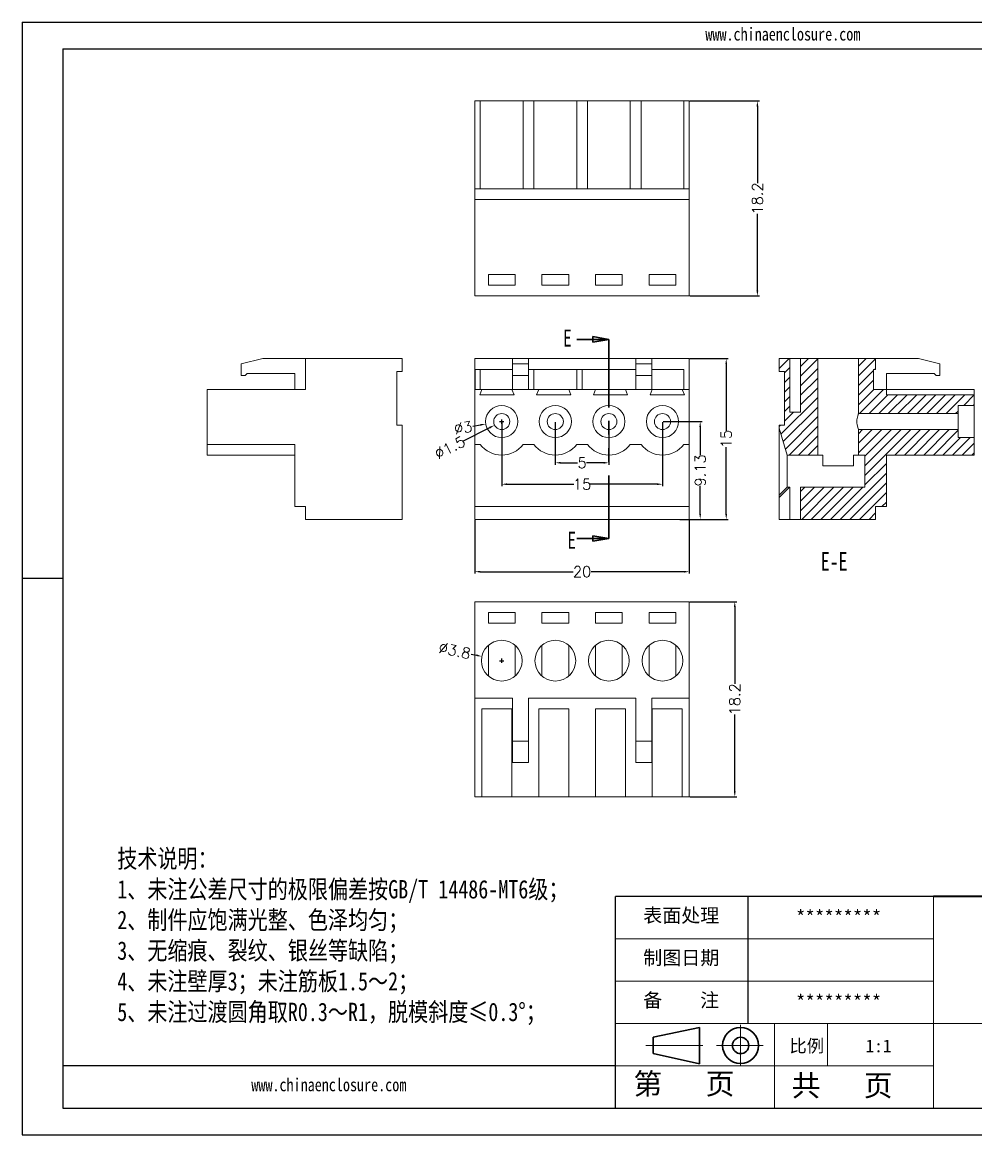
# Model space of a CAD drawing. Header units: inches. Extents: x 162 to 2102, y 1089 to 1379.
# Drawn here: x 1955.4 to 2044.4, y 1088.5 to 1192.3 of the extents above; entities that cross this region are included whole.
import ezdxf

# ---------------------------------------------------------------- set-up
doc = ezdxf.new("R2010")
doc.units = ezdxf.units.IN
doc.linetypes.add('CENTER2', pattern=[28.575, 19.05, -3.175, 3.175, -3.175])
doc.linetypes.add('PHANTOM', pattern=[12.7, 6.35, -1.27, 1.27, -1.27, 1.27, -1.27])
doc.layers.add('文字', color=81, linetype='Continuous')
for name, color, linetype, lineweight in [('粗实线', 7, 'Continuous', 30), ('细实线', 3, 'Continuous', 9), ('细点划线', 2, 'CENTER2', 9)]:
    doc.layers.add(name, color=color, linetype=linetype, lineweight=lineweight)
doc.styles.add('SLDTEXTSTYLE0', font='TXT', dxfattribs={"width": 0.75})
doc.styles.add('SLDTEXTSTYLE3', font='TXT', dxfattribs={"width": 0.7})
doc.styles.get("Standard").update_dxf_attribs({"font": 'txt', "bigfont": 'gbcbig.shx'})
doc.styles.add('宋体', font='', dxfattribs={"width": 0.8, "height": 3.5})
doc.styles.get('宋体').set_extended_font_data('SimSun')
doc.dimstyles.new('1', dxfattribs={"dimtxt": 1, "dimasz": 0.5, "dimexe": 0.18, "dimexo": 0.0625, "dimgap": 0.09, "dimtad": 0, "dimzin": 9, "dimdsep": 46, "dimtxsty": 'Standard', "dimcen": 0.2, "dimclrd": 3, "dimclre": 3, "dimadec": 0, "dimazin": 2, "dimtfac": 1, "dimtofl": 0, "dimtmove": 0, "dimatfit": 3, "dimfxl": 1, "dimtolj": 1, "dimtzin": 0, "dimarcsym": 0})
pattern_1 = [(45, (-1158.56874, -652.4614), (-0.44901281, 0.44901281), [])]

# ---------------------------------------------------------------- blocks, each defined once
blk = doc.blocks.new('_CLOSED')
at = {"color": 0, "linetype": 'ByBlock', "lineweight": -2}
for p, q in [((-1, 0.166667), (0, 0)), ((-1, 0.166667), (-1, -0.166667)), ((0, 0), (-1, -0.166667)), ((0, 0), (-1, 0))]:
    blk.add_line(p, q, dxfattribs=at)
blk = doc.blocks.new('*D191')
at = {"color": 3, "lineweight": -2}
for p, q in [((1997.69, 1145.88), (1997.69, 1140.88)), ((2017.69, 1145.88), (2017.69, 1140.88)), ((1998.19, 1141.06), (2006.85, 1141.06)), ((2017.19, 1141.06), (2008.53, 1141.06))]:
    blk.add_line(p, q, dxfattribs=at)
at = {"color": 3}
for points in [[(1998.19, 1141.14), (1998.19, 1140.97), (1997.69, 1141.06)], [(2017.19, 1141.14), (2017.19, 1140.97), (2017.69, 1141.06)]]:
    blk.add_solid(points, dxfattribs=at)
at = {"layer": 'Defpoints', "color": 0}
for p in [(1997.69, 1145.94), (2017.69, 1145.94), (2017.69, 1141.06)]:
    blk.add_point(p, dxfattribs=at)
at = {"color": 0, "insert": (2007.69, 1141.06), "char_height": 1, "attachment_point": 5}
blk.add_mtext('\\A1;20', dxfattribs=at)
blk = doc.blocks.new('*D192')
at = {"color": 3, "lineweight": -2}
for p, q in [((2017.75, 1160.94), (2021.32, 1160.94)), ((2021.14, 1160.44), (2021.14, 1154.2)), ((2021.14, 1146.44), (2021.14, 1152.69)), ((2017.75, 1145.94), (2021.32, 1145.94))]:
    blk.add_line(p, q, dxfattribs=at)
at = {"color": 3}
for points in [[(2021.06, 1160.44), (2021.22, 1160.44), (2021.14, 1160.94)], [(2021.06, 1146.44), (2021.22, 1146.44), (2021.14, 1145.94)]]:
    blk.add_solid(points, dxfattribs=at)
at = {"layer": 'Defpoints', "color": 0}
for p in [(2017.69, 1160.94), (2021.14, 1160.94), (2017.69, 1145.94)]:
    blk.add_point(p, dxfattribs=at)
at = {"color": 0, "insert": (2021.14, 1153.44), "char_height": 1, "attachment_point": 5, "rotation": 90}
blk.add_mtext('\\A1;15', dxfattribs=at)
blk = doc.blocks.new('*D193')
at = {"color": 3, "lineweight": -2}
for p, q in [((2015.25, 1155.07), (2018.89, 1155.07)), ((2018.71, 1154.57), (2018.71, 1151.93)), ((2018.71, 1146.44), (2018.71, 1149.08)), ((2016.8, 1145.94), (2018.89, 1145.94))]:
    blk.add_line(p, q, dxfattribs=at)
at = {"color": 3}
for points in [[(2018.63, 1154.57), (2018.79, 1154.57), (2018.71, 1155.07)], [(2018.63, 1146.44), (2018.79, 1146.44), (2018.71, 1145.94)]]:
    blk.add_solid(points, dxfattribs=at)
at = {"layer": 'Defpoints', "color": 0}
for p in [(2015.19, 1155.07), (2018.71, 1155.07), (2016.74, 1145.94)]:
    blk.add_point(p, dxfattribs=at)
at = {"color": 0, "insert": (2018.71, 1150.51), "char_height": 1, "attachment_point": 5, "rotation": 90}
blk.add_mtext('\\A1;9.13', dxfattribs=at)
blk = doc.blocks.new('*D194')
at = {"color": 3, "lineweight": -2}
for p, q in [((2000.19, 1155.01), (2000.19, 1149.04)), ((2015.19, 1155.01), (2015.19, 1149.04)), ((2000.69, 1149.22), (2006.93, 1149.22)), ((2014.69, 1149.22), (2008.45, 1149.22))]:
    blk.add_line(p, q, dxfattribs=at)
at = {"color": 3}
for points in [[(2000.69, 1149.31), (2000.69, 1149.14), (2000.19, 1149.22)], [(2014.69, 1149.31), (2014.69, 1149.14), (2015.19, 1149.22)]]:
    blk.add_solid(points, dxfattribs=at)
at = {"layer": 'Defpoints', "color": 0}
for p in [(2000.19, 1155.07), (2015.19, 1155.07), (2000.19, 1149.22)]:
    blk.add_point(p, dxfattribs=at)
at = {"color": 0, "insert": (2007.69, 1149.22), "char_height": 1, "attachment_point": 5}
blk.add_mtext('\\A1;15', dxfattribs=at)
blk = doc.blocks.new('*D195')
at = {"color": 3, "lineweight": -2}
for p, q in [((2005.19, 1155.01), (2005.19, 1151.04)), ((2010.19, 1155.01), (2010.19, 1151.04)), ((2005.69, 1151.22), (2007.27, 1151.22)), ((2009.69, 1151.22), (2008.11, 1151.22))]:
    blk.add_line(p, q, dxfattribs=at)
at = {"color": 3}
for points in [[(2005.69, 1151.31), (2005.69, 1151.14), (2005.19, 1151.22)], [(2009.69, 1151.31), (2009.69, 1151.14), (2010.19, 1151.22)]]:
    blk.add_solid(points, dxfattribs=at)
at = {"layer": 'Defpoints', "color": 0}
for p in [(2005.19, 1155.07), (2010.19, 1155.07), (2010.19, 1151.22)]:
    blk.add_point(p, dxfattribs=at)
at = {"color": 0, "insert": (2007.69, 1151.22), "char_height": 1, "attachment_point": 5}
blk.add_mtext('\\A1;5', dxfattribs=at)
blk = doc.blocks.new('*D196')
at = {"color": 3, "lineweight": -2}
for p, q in [((2017.75, 1138.25), (2022.12, 1138.25)), ((2021.94, 1137.75), (2021.94, 1130.58)), ((2021.94, 1120.55), (2021.94, 1127.73)), ((2017.75, 1120.05), (2022.12, 1120.05))]:
    blk.add_line(p, q, dxfattribs=at)
at = {"color": 3}
for points in [[(2021.85, 1137.75), (2022.02, 1137.75), (2021.94, 1138.25)], [(2021.85, 1120.55), (2022.02, 1120.55), (2021.94, 1120.05)]]:
    blk.add_solid(points, dxfattribs=at)
at = {"layer": 'Defpoints', "color": 0}
for p in [(2017.69, 1138.25), (2021.94, 1138.25), (2017.69, 1120.05)]:
    blk.add_point(p, dxfattribs=at)
at = {"color": 0, "insert": (2021.94, 1129.15), "char_height": 1, "attachment_point": 5, "rotation": 90}
blk.add_mtext('\\A1;18.2', dxfattribs=at)
blk = doc.blocks.new('*D197')
at = {"color": 3, "lineweight": -2}
for p, q in [((2017.75, 1184.99), (2024.23, 1184.99)), ((2024.05, 1184.49), (2024.05, 1177.32)), ((2024.05, 1167.29), (2024.05, 1174.47)), ((2017.75, 1166.79), (2024.23, 1166.79))]:
    blk.add_line(p, q, dxfattribs=at)
at = {"color": 3}
for points in [[(2023.96, 1184.49), (2024.13, 1184.49), (2024.05, 1184.99)], [(2023.96, 1167.29), (2024.13, 1167.29), (2024.05, 1166.79)]]:
    blk.add_solid(points, dxfattribs=at)
at = {"layer": 'Defpoints', "color": 0}
for p in [(2017.69, 1184.99), (2024.05, 1184.99), (2017.69, 1166.79)]:
    blk.add_point(p, dxfattribs=at)
at = {"color": 0, "insert": (2024.05, 1175.89), "char_height": 1, "attachment_point": 5, "rotation": 90}
blk.add_mtext('\\A1;18.2', dxfattribs=at)
blk = doc.blocks.new('*D198')
at = {"color": 3, "lineweight": -2}
for p, q in [((1997.35, 1133.36), (1997.84, 1133.26)), ((1999.99, 1132.75), (2000.39, 1132.75)), ((2000.19, 1132.55), (2000.19, 1132.95))]:
    blk.add_line(p, q, dxfattribs=at)
at = {"color": 3}
blk.add_solid([(1997.86, 1133.34), (1997.83, 1133.18), (1998.33, 1133.15)], dxfattribs=at)
at = {"layer": 'Defpoints', "color": 0}
for p in [(1998.33, 1133.15), (2002.05, 1132.35)]:
    blk.add_point(p, dxfattribs=at)
at = {"color": 0, "insert": (1995.8, 1133.7), "char_height": 1, "attachment_point": 5, "rotation": 347.8776}
blk.add_mtext('\\A1;∅3.8', dxfattribs=at)
blk = doc.blocks.new('*D199')
at = {"color": 3, "lineweight": -2}
for p, q in [((1997.5, 1154.65), (1998.21, 1154.76)), ((1999.99, 1155.07), (2000.39, 1155.07)), ((2000.19, 1154.87), (2000.19, 1155.27))]:
    blk.add_line(p, q, dxfattribs=at)
at = {"color": 3}
blk.add_solid([(1998.2, 1154.84), (1998.23, 1154.68), (1998.71, 1154.84)], dxfattribs=at)
at = {"layer": 'Defpoints', "color": 0}
for p in [(1998.71, 1154.84), (2001.67, 1155.3)]:
    blk.add_point(p, dxfattribs=at)
at = {"color": 0, "insert": (1996.59, 1154.5), "char_height": 1, "attachment_point": 5, "rotation": 8.9476}
blk.add_mtext('\\A1;∅3', dxfattribs=at)
blk = doc.blocks.new('*D200')
at = {"color": 3, "lineweight": -2}
for p, q in [((1999.99, 1155.07), (2000.39, 1155.07)), ((2000.19, 1154.87), (2000.19, 1155.27)), ((1996.62, 1153.28), (1999.07, 1154.51))]:
    blk.add_line(p, q, dxfattribs=at)
at = {"color": 3}
blk.add_solid([(1999.04, 1154.58), (1999.11, 1154.43), (1999.52, 1154.73)], dxfattribs=at)
at = {"layer": 'Defpoints', "color": 0}
for p in [(1999.52, 1154.73), (2000.86, 1155.41)]:
    blk.add_point(p, dxfattribs=at)
at = {"color": 0, "insert": (1995.35, 1152.64), "char_height": 1, "attachment_point": 5, "rotation": 26.7036}
blk.add_mtext('\\A1;∅1.5', dxfattribs=at)

msp = doc.modelspace()

# ---------------------------------------------------------------- hatches: boundary and pattern name
at = {"linetype": 'Continuous', "lineweight": 0}
h = msp.add_hatch(dxfattribs=at)
h.set_pattern_fill('ANSI31', color=4, scale=0.2, style=0)
h.set_pattern_definition(pattern_1)
h.paths.add_polyline_path([(2026.085, 1159.743), (2026.585, 1159.743), (2026.585, 1154.743), (2026.085, 1154.743), (2026.085, 1154.443), (2026.835, 1151.943), (2029.685, 1151.943), (2029.685, 1160.943), (2028.085, 1160.943), (2028.085, 1155.943), (2027.085, 1155.943), (2027.085, 1160.943), (2026.085, 1160.943)], flags=0)
h = msp.add_hatch(dxfattribs=at)
h.set_pattern_fill('ANSI31', color=4, scale=0.2, style=0)
h.set_pattern_definition(pattern_1)
h.paths.add_polyline_path([(2042.785, 1155.82), (2042.785, 1156.57), (2044.285, 1156.57), (2044.285, 1157.57), (2036.085, 1157.57), (2036.085, 1158.07), (2034.885, 1158.07), (2034.885, 1159.943), (2035.085, 1159.943), (2035.085, 1160.943), (2033.485, 1160.943), (2033.485, 1155.82)], flags=0)
h = msp.add_hatch(dxfattribs=at)
h.set_pattern_fill('ANSI31', color=4, scale=0.2, style=0)
h.set_pattern_definition(pattern_1)
h.paths.add_polyline_path([(2035.085, 1145.943), (2035.085, 1147.143), (2036.085, 1147.143), (2036.085, 1151.943), (2044.285, 1151.943), (2044.285, 1153.57), (2042.785, 1153.57), (2042.785, 1154.32), (2033.485, 1154.32), (2033.485, 1151.943), (2034.085, 1151.943), (2034.085, 1148.943), (2028.085, 1148.943), (2028.085, 1145.943)], flags=0)
h = msp.add_hatch(dxfattribs=at)
h.set_pattern_fill('ANSI31', style=0)
h.set_pattern_definition([(45, (1110.0863, 784.2593), (-2.245064, 2.245064), [])])
h.paths.add_polyline_path([(2026.085, 1148.193), (2026.085, 1145.943), (2027.085, 1145.943), (2027.085, 1148.943), (2026.835, 1148.943)], flags=0)

# ---------------------------------------------------------------- linework, layer by layer
for p, q in [((1955.444, 1192.336), (2102.281, 1192.336)), ((1955.444, 1192.336), (1955.444, 1088.511)), ((1959.243, 1189.864), (2099.809, 1189.864)), ((1959.243, 1189.864), (1959.243, 1090.983)), ((1959.243, 1140.423), (1955.444, 1140.423)), ((1955.444, 1136.578), (1955.444, 1088.511)), ((2040.481, 1110.759), (2010.817, 1110.759)), ((2010.817, 1090.983), (2010.817, 1110.759)), ((2023.177, 1098.894), (2023.177, 1110.759)), ((2010.817, 1094.939), (1959.243, 1094.939)), ((1959.243, 1090.983), (2099.809, 1090.983)), ((1955.444, 1088.511), (2102.281, 1088.511)), ((1955.444, 1088.511), (2023.424, 1088.511))]:
    msp.add_line(p, q)
at = {"color": 7, "linetype": 'Continuous', "lineweight": 15}
for p, q in [((1998.19, 1184.994), (1997.69, 1184.994)), ((1997.69, 1176.794), (1997.69, 1184.994)), ((1998.19, 1176.794), (1998.19, 1184.994)), ((2002.19, 1184.994), (1998.19, 1184.994)), ((2002.19, 1176.794), (2002.19, 1184.994)), ((2003.19, 1184.994), (2002.19, 1184.994)), ((2003.19, 1176.794), (2003.19, 1184.994)), ((2007.19, 1184.994), (2003.19, 1184.994)), ((2007.19, 1176.794), (2007.19, 1184.994)), ((2008.19, 1184.994), (2007.19, 1184.994)), ((2008.19, 1184.994), (2012.19, 1184.994)), ((2008.19, 1176.794), (2008.19, 1184.994)), ((2012.19, 1176.794), (2012.19, 1184.994)), ((2012.19, 1184.994), (2013.19, 1184.994)), ((2013.19, 1184.994), (2017.19, 1184.994)), ((2013.19, 1176.794), (2013.19, 1184.994)), ((2017.19, 1176.794), (2017.19, 1184.994)), ((2017.19, 1184.994), (2017.69, 1184.994)), ((2017.69, 1176.794), (2017.69, 1184.994)), ((1997.69, 1176.794), (2017.69, 1176.794)), ((1997.69, 1175.794), (1997.69, 1176.794)), ((2017.69, 1175.794), (2017.69, 1176.794)), ((1997.69, 1175.794), (2017.69, 1175.794)), ((1997.69, 1175.794), (1997.69, 1166.794)), ((2017.69, 1175.794), (2017.69, 1166.794)), ((1998.94, 1168.794), (2001.44, 1168.794)), ((1998.94, 1167.794), (1998.94, 1168.794)), ((2001.44, 1168.794), (2001.44, 1167.794)), ((2003.94, 1168.794), (2006.44, 1168.794)), ((2003.94, 1167.794), (2003.94, 1168.794)), ((2006.44, 1168.794), (2006.44, 1167.794)), ((2008.94, 1168.794), (2008.94, 1167.794)), ((2011.44, 1168.794), (2008.94, 1168.794)), ((2011.44, 1167.794), (2011.44, 1168.794)), ((2013.94, 1168.794), (2013.94, 1167.794)), ((2016.44, 1168.794), (2013.94, 1168.794)), ((2016.44, 1167.794), (2016.44, 1168.794)), ((2001.44, 1167.794), (1998.94, 1167.794)), ((2006.44, 1167.794), (2003.94, 1167.794)), ((2008.94, 1167.794), (2011.44, 1167.794)), ((2013.94, 1167.794), (2016.44, 1167.794)), ((1997.69, 1166.794), (2017.69, 1166.794)), ((1977.887, 1160.943), (1975.887, 1160.443)), ((1977.887, 1160.943), (1981.887, 1160.943)), ((1981.887, 1158.07), (1981.887, 1160.943)), ((1981.887, 1160.943), (1990.887, 1160.943)), ((1990.887, 1159.743), (1990.887, 1160.943)), ((1997.69, 1160.943), (2001.19, 1160.943)), ((1997.69, 1159.943), (1997.69, 1160.943)), ((2001.19, 1160.943), (2002.69, 1160.943)), ((2001.19, 1160.443), (2001.19, 1160.943)), ((2002.69, 1160.943), (2002.69, 1160.443)), ((2002.69, 1160.943), (2012.69, 1160.943)), ((2012.69, 1160.943), (2014.19, 1160.943)), ((2012.69, 1160.443), (2012.69, 1160.943)), ((2014.19, 1160.943), (2014.19, 1160.443)), ((2014.19, 1160.943), (2017.69, 1160.943)), ((2017.69, 1158.07), (2017.69, 1160.943)), ((2026.085, 1160.943), (2027.085, 1160.943)), ((2026.085, 1159.743), (2026.085, 1160.943)), ((2027.085, 1155.943), (2027.085, 1160.943)), ((2027.085, 1160.943), (2028.085, 1160.943)), ((2028.085, 1160.943), (2028.085, 1155.943)), ((2028.085, 1160.943), (2029.685, 1160.943)), ((2029.685, 1160.943), (2033.485, 1160.943)), ((2029.685, 1151.943), (2029.685, 1160.943)), ((2033.485, 1160.943), (2033.485, 1155.82)), ((2033.485, 1160.943), (2035.085, 1160.943)), ((2035.085, 1160.943), (2035.085, 1159.943)), ((2039.085, 1160.943), (2035.085, 1160.943)), ((2041.085, 1160.443), (2039.085, 1160.943)), ((1975.887, 1159.37), (1975.887, 1160.443)), ((1990.387, 1159.743), (1990.387, 1154.743)), ((1990.887, 1159.743), (1990.387, 1159.743)), ((1997.69, 1159.943), (2001.19, 1159.943)), ((1997.69, 1158.07), (1997.69, 1159.943)), ((1997.724, 1159.943), (1997.724, 1158.07)), ((1998.19, 1159.943), (1998.19, 1158.07)), ((2002.69, 1160.443), (2001.19, 1160.443)), ((2001.19, 1160.443), (2001.19, 1159.37)), ((2002.69, 1159.37), (2002.69, 1160.443)), ((2012.69, 1159.943), (2002.69, 1159.943)), ((2003.19, 1159.943), (2003.19, 1158.07)), ((2007.19, 1159.943), (2007.19, 1158.07)), ((2007.69, 1159.943), (2007.69, 1158.07)), ((2014.19, 1160.443), (2012.69, 1160.443)), ((2012.69, 1160.443), (2012.69, 1159.37)), ((2014.19, 1159.37), (2014.19, 1160.443)), ((2017.19, 1159.943), (2014.19, 1159.943)), ((2017.19, 1158.07), (2017.19, 1159.943)), ((2026.585, 1159.743), (2026.085, 1159.743)), ((2026.585, 1154.743), (2026.585, 1159.743)), ((2035.085, 1159.943), (2034.885, 1159.943)), ((2034.885, 1158.07), (2034.885, 1159.943)), ((2041.085, 1160.443), (2041.085, 1159.37)), ((1976.243, 1159.37), (1975.887, 1159.37)), ((1976.42, 1159.57), (1976.243, 1159.37)), ((1980.887, 1159.57), (1976.42, 1159.57)), ((1980.887, 1158.07), (1980.887, 1159.57)), ((2002.69, 1159.37), (2001.19, 1159.37)), ((2001.19, 1158.07), (2001.19, 1159.37)), ((2002.69, 1158.07), (2002.69, 1159.37)), ((2014.19, 1159.37), (2012.69, 1159.37)), ((2012.69, 1158.07), (2012.69, 1159.37)), ((2014.19, 1158.07), (2014.19, 1159.37)), ((2036.085, 1159.57), (2040.553, 1159.57)), ((2036.085, 1158.07), (2036.085, 1159.57)), ((2040.553, 1159.57), (2040.729, 1159.37)), ((2040.729, 1159.37), (2041.085, 1159.37)), ((1972.687, 1152.943), (1972.687, 1158.07)), ((1972.687, 1158.07), (1981.887, 1158.07)), ((1997.69, 1158.07), (1997.69, 1152.943)), ((1997.69, 1158.07), (1998.34, 1158.07)), ((1998.34, 1158.07), (1998.14, 1157.57)), ((2001.14, 1158.07), (1998.34, 1158.07)), ((2001.34, 1157.57), (2001.14, 1158.07)), ((2001.14, 1158.07), (2003.64, 1158.07)), ((2003.64, 1158.07), (2003.44, 1157.57)), ((2006.44, 1158.07), (2003.64, 1158.07)), ((2006.64, 1157.57), (2006.44, 1158.07)), ((2006.44, 1158.07), (2008.94, 1158.07)), ((2008.74, 1157.57), (2008.94, 1158.07)), ((2008.94, 1158.07), (2011.74, 1158.07)), ((2011.74, 1158.07), (2011.94, 1157.57)), ((2011.74, 1158.07), (2014.24, 1158.07)), ((2014.04, 1157.57), (2014.24, 1158.07)), ((2014.24, 1158.07), (2017.04, 1158.07)), ((2017.04, 1158.07), (2017.69, 1158.07)), ((2017.04, 1158.07), (2017.24, 1157.57)), ((2017.69, 1152.943), (2017.69, 1158.07)), ((2034.885, 1158.07), (2036.085, 1158.07)), ((2036.085, 1158.07), (2036.085, 1157.57)), ((2036.085, 1158.07), (2044.285, 1158.07)), ((2044.285, 1158.07), (2044.285, 1157.57)), ((1998.14, 1157.57), (2001.34, 1157.57)), ((2003.44, 1157.57), (2006.64, 1157.57)), ((2011.94, 1157.57), (2008.74, 1157.57)), ((2017.24, 1157.57), (2014.04, 1157.57)), ((2044.285, 1157.57), (2036.085, 1157.57)), ((2044.285, 1156.57), (2044.285, 1157.57)), ((2028.085, 1155.943), (2027.085, 1155.943)), ((2042.785, 1155.82), (2033.485, 1155.82)), ((2042.785, 1156.57), (2044.285, 1156.57)), ((2042.785, 1155.82), (2042.785, 1156.57)), ((2042.785, 1154.32), (2042.785, 1155.82)), ((2044.285, 1156.57), (2044.285, 1153.57)), ((1990.387, 1154.743), (1990.887, 1154.743)), ((1990.887, 1145.943), (1990.887, 1154.743)), ((2026.085, 1154.743), (2026.585, 1154.743)), ((2026.085, 1154.443), (2026.085, 1154.743)), ((2026.085, 1154.443), (2026.835, 1151.943)), ((2026.085, 1148.193), (2026.085, 1154.443)), ((2033.485, 1154.32), (2033.485, 1151.943)), ((2033.485, 1154.32), (2042.785, 1154.32)), ((2042.785, 1153.57), (2042.785, 1154.32)), ((2044.285, 1153.57), (2042.785, 1153.57)), ((2044.285, 1151.943), (2044.285, 1153.57)), ((1980.887, 1152.943), (1972.687, 1152.943)), ((1972.687, 1151.943), (1972.687, 1152.943)), ((1980.887, 1147.143), (1980.887, 1152.943)), ((1998.19, 1152.943), (1997.69, 1152.943)), ((1997.69, 1147.143), (1997.69, 1152.943)), ((2003.19, 1152.943), (2002.19, 1152.943)), ((2008.19, 1152.943), (2007.19, 1152.943)), ((2012.19, 1152.943), (2013.19, 1152.943)), ((2017.19, 1152.943), (2017.69, 1152.943)), ((2017.69, 1147.143), (2017.69, 1152.943)), ((1972.687, 1151.943), (1980.887, 1151.943)), ((2029.685, 1151.943), (2026.835, 1151.943)), ((2026.835, 1151.943), (2026.835, 1148.943)), ((2029.685, 1151.943), (2030.154, 1151.943)), ((2030.154, 1151.943), (2030.154, 1150.943)), ((2033.016, 1151.943), (2033.485, 1151.943)), ((2033.016, 1150.943), (2033.016, 1151.943)), ((2034.085, 1151.943), (2033.485, 1151.943)), ((2034.085, 1151.943), (2034.085, 1148.943)), ((2036.085, 1151.943), (2044.285, 1151.943)), ((2036.085, 1151.943), (2036.085, 1147.143)), ((2030.154, 1150.943), (2033.016, 1150.943)), ((2026.835, 1148.943), (2026.085, 1148.193)), ((2026.835, 1148.943), (2027.085, 1148.943)), ((2027.085, 1148.943), (2027.085, 1145.943)), ((2028.085, 1148.943), (2034.085, 1148.943)), ((2028.085, 1145.943), (2028.085, 1148.943)), ((2026.085, 1145.943), (2026.085, 1148.193)), ((1981.887, 1147.143), (1980.887, 1147.143)), ((1981.887, 1145.943), (1981.887, 1147.143)), ((1997.69, 1147.143), (2017.69, 1147.143)), ((1997.69, 1145.943), (1997.69, 1147.143)), ((2017.69, 1145.943), (2017.69, 1147.143)), ((2036.085, 1147.143), (2035.085, 1147.143)), ((2035.085, 1147.143), (2035.085, 1145.943)), ((1981.887, 1145.943), (1990.887, 1145.943)), ((1997.69, 1145.943), (2017.69, 1145.943)), ((2027.085, 1145.943), (2026.085, 1145.943)), ((2027.085, 1145.943), (2028.085, 1145.943)), ((2035.085, 1145.943), (2028.085, 1145.943)), ((2017.69, 1138.253), (1997.69, 1138.253)), ((1997.69, 1129.253), (1997.69, 1138.253)), ((2017.69, 1129.253), (2017.69, 1138.253)), ((2001.44, 1137.253), (1998.94, 1137.253)), ((1998.94, 1137.253), (1998.94, 1136.253)), ((2001.44, 1136.253), (2001.44, 1137.253)), ((2006.44, 1137.253), (2003.94, 1137.253)), ((2003.94, 1137.253), (2003.94, 1136.253)), ((2006.44, 1136.253), (2006.44, 1137.253)), ((2008.94, 1137.253), (2011.44, 1137.253)), ((2008.94, 1136.253), (2008.94, 1137.253)), ((2011.44, 1137.253), (2011.44, 1136.253)), ((2013.94, 1137.253), (2016.44, 1137.253)), ((2013.94, 1136.253), (2013.94, 1137.253)), ((2016.44, 1137.253), (2016.44, 1136.253)), ((1998.94, 1136.253), (2001.44, 1136.253)), ((2003.94, 1136.253), (2006.44, 1136.253)), ((2011.44, 1136.253), (2008.94, 1136.253)), ((2016.44, 1136.253), (2013.94, 1136.253)), ((1998.94, 1134.184), (1998.94, 1131.322)), ((2001.44, 1131.322), (2001.44, 1134.184)), ((2003.94, 1134.184), (2003.94, 1131.322)), ((2006.44, 1131.322), (2006.44, 1134.184)), ((2008.94, 1131.322), (2008.94, 1134.184)), ((2011.44, 1134.184), (2011.44, 1131.322)), ((2013.94, 1131.322), (2013.94, 1134.184)), ((2016.44, 1134.184), (2016.44, 1131.322)), ((1997.69, 1129.253), (2001.19, 1129.253)), ((1997.69, 1120.053), (1997.69, 1129.253)), ((2001.19, 1125.253), (2001.19, 1129.253)), ((2002.69, 1129.253), (2012.69, 1129.253)), ((2002.69, 1125.253), (2002.69, 1129.253)), ((2012.69, 1125.253), (2012.69, 1129.253)), ((2014.19, 1129.253), (2017.69, 1129.253)), ((2014.19, 1125.253), (2014.19, 1129.253)), ((2017.69, 1120.053), (2017.69, 1129.253)), ((2001.14, 1128.253), (1998.34, 1128.253)), ((1998.34, 1128.253), (1998.34, 1120.053)), ((2001.14, 1128.253), (2001.14, 1120.053)), ((2006.44, 1128.253), (2003.64, 1128.253)), ((2003.64, 1128.253), (2003.64, 1120.053)), ((2006.44, 1128.253), (2006.44, 1120.053)), ((2008.94, 1128.253), (2011.74, 1128.253)), ((2008.94, 1128.253), (2008.94, 1120.053)), ((2011.74, 1128.253), (2011.74, 1120.053)), ((2014.24, 1128.253), (2017.04, 1128.253)), ((2014.24, 1128.253), (2014.24, 1120.053)), ((2017.04, 1128.253), (2017.04, 1120.053)), ((2001.19, 1125.253), (2002.69, 1125.253)), ((2001.19, 1123.253), (2001.19, 1125.253)), ((2002.69, 1125.253), (2002.69, 1123.253)), ((2012.69, 1125.253), (2014.19, 1125.253)), ((2012.69, 1123.253), (2012.69, 1125.253)), ((2014.19, 1125.253), (2014.19, 1123.253)), ((2002.69, 1123.253), (2001.19, 1123.253)), ((2014.19, 1123.253), (2012.69, 1123.253)), ((1997.69, 1120.053), (1998.34, 1120.053)), ((1998.34, 1120.053), (2001.14, 1120.053)), ((2001.14, 1120.053), (2003.64, 1120.053)), ((2003.64, 1120.053), (2006.44, 1120.053)), ((2006.44, 1120.053), (2008.94, 1120.053)), ((2011.74, 1120.053), (2008.94, 1120.053)), ((2011.74, 1120.053), (2014.24, 1120.053)), ((2017.04, 1120.053), (2014.24, 1120.053)), ((2017.04, 1120.053), (2017.69, 1120.053))]:
    msp.add_line(p, q, dxfattribs=at)
at = {"color": 7, "linetype": 'Continuous', "lineweight": 30}
for p, q in [((2007.19, 1162.743), (2010.19, 1162.743)), ((2007.19, 1144.143), (2010.19, 1144.143))]:
    msp.add_line(p, q, dxfattribs=at)
at = {"color": 1, "linetype": 'PHANTOM', "lineweight": 30}
msp.add_line((2010.19, 1162.743), (2010.19, 1144.143), dxfattribs=at)
at = {"color": 7, "linetype": 'Continuous', "lineweight": 15}
for centre, radius in [((2000.19, 1155.07), 1.5), ((2000.19, 1155.07), 0.75), ((2005.19, 1155.07), 1.5), ((2005.19, 1155.07), 0.75), ((2010.19, 1155.07), 1.5), ((2010.19, 1155.07), 0.75), ((2015.19, 1155.07), 1.5), ((2015.19, 1155.07), 0.75), ((2000.19, 1132.753), 1.9), ((2005.19, 1132.753), 1.9), ((2010.19, 1132.753), 1.9), ((2015.19, 1132.753), 1.9)]:
    msp.add_circle(centre, radius, dxfattribs=at)
for centre in [(2000.19, 1154.443), (2005.19, 1154.443), (2010.19, 1154.443), (2015.19, 1154.443)]:
    msp.add_arc(centre, 2.5, 216.8699, 323.1301, dxfattribs=at)
msp.add_open_spline([(2033.485, 1155.82), (2033.485, 1155.82), (2033.477, 1155.8), (2033.449, 1155.725), (2033.43, 1155.669), (2033.39, 1155.531), (2033.369, 1155.449), (2033.34, 1155.268), (2033.331, 1155.169), (2033.331, 1154.972), (2033.34, 1154.872), (2033.369, 1154.692), (2033.39, 1154.609), (2033.45, 1154.403), (2033.485, 1154.32), (2033.485, 1154.32)], degree=3, knots=[0, 0, 0, 0, 0.125, 0.125, 0.25, 0.25, 0.375, 0.375, 0.5, 0.5, 0.625, 0.625, 0.75, 0.75, 1, 1, 1, 1], dxfattribs=at)
at = {"layer": '粗实线', "color": 7, "lineweight": 40}
msp.add_line((2099.809, 1110.759), (2040.481, 1110.759), dxfattribs=at)
at = {"layer": '粗实线', "color": 7}
for p, q in [((2018.634, 1098.524), (2014.312, 1097.608)), ((2018.634, 1098.524), (2018.634, 1095.137)), ((2014.312, 1097.608), (2014.312, 1096.079)), ((2014.312, 1096.079), (2018.634, 1095.137))]:
    msp.add_line(p, q, dxfattribs=at)
for radius in [1.68, 0.764]:
    msp.add_circle((2022.48, 1096.844), radius, dxfattribs=at)
at = {"layer": '细实线', "color": 7}
for p, q in [((2040.481, 1110.759), (2040.481, 1090.983)), ((2040.481, 1106.804), (2010.817, 1106.804)), ((2040.481, 1102.849), (2010.817, 1102.849)), ((2099.809, 1098.894), (2010.817, 1098.894)), ((2025.649, 1098.894), (2025.649, 1090.983)), ((2030.593, 1098.894), (2030.593, 1094.939)), ((2040.481, 1094.939), (2010.817, 1094.939))]:
    msp.add_line(p, q, dxfattribs=at)
at = {"layer": '细点划线', "color": 7}
for p, q in [((2022.48, 1098.778), (2022.48, 1094.939)), ((2013.623, 1096.844), (2018.965, 1096.844)), ((2020.233, 1096.844), (2024.576, 1096.844))]:
    msp.add_line(p, q, dxfattribs=at)

# ---------------------------------------------------------------- block references
at = {"color": 7, "linetype": 'Continuous', "lineweight": 30, "xscale": 1.5, "yscale": 1.5, "zscale": 0.25}
for p in [(2010.19, 1162.743), (2010.19, 1144.143)]:
    msp.add_blockref('_CLOSED', p, dxfattribs=at)

# ---------------------------------------------------------------- texts
at = {"color": 7, "linetype": 'Continuous', "char_height": 1.587, "attachment_point": 1, "style": 'SLDTEXTSTYLE0'}
for insert in [(2005.909, 1163.655), (2006.313, 1144.789)]:
    msp.add_mtext('E', dxfattribs=dict(at, insert=insert))
at = {"color": 0, "linetype": 'Continuous', "lineweight": 0, "insert": (2031.211, 1142.891), "char_height": 1.75, "attachment_point": 2, "style": 'SLDTEXTSTYLE3'}
msp.add_mtext('E-E', dxfattribs=at)
at = {"char_height": 1.30074, "width": 739.27509, "attachment_point": 1}
for s, insert in [('{\\fSimHei|b0|i0|c134|p49;表面处理}', (2013.396, 1109.637)), ('{\\fSimHei|b0|i0|c134|p49;*********}', (2027.643, 1109.47)), ('{\\fSimHei|b0|i0|c134|p49;制图日期}', (2013.396, 1105.682)), ('{\\fSimHei|b0|i0|c134|p49;备    注}', (2013.396, 1101.726)), ('{\\fSimHei|b0|i0|c134|p49;*********}', (2027.643, 1101.559))]:
    msp.add_mtext(s, dxfattribs=dict(at, insert=insert))
at = {"layer": '文字', "color": 0, "attachment_point": 1, "style": '宋体'}
for s, insert, char_height, width in [('www.chinaenclosure.com', (2019.19, 1191.837), 1.20854, 21.23284), ('{\\H1.111x;技术说明：\\P1、未注公差尺寸的极限偏差按GB/T 14486-MT6级；\\P2、制件应饱满光整、色泽均匀；\\P3、无缩痕、裂纹、银丝等缺陷；\\P4、未注壁厚3；未注筋板1.5～2；\\P5、未注过渡圆角取R0.3～R1，脱模斜度≤0.3%%D；}', (1964.309, 1115.143), 1.545, 56.27426), ('www.chinaenclosure.com', (1976.82, 1093.781), 1.20854, 21.23284)]:
    msp.add_mtext(s, dxfattribs=dict(at, insert=insert, char_height=char_height, width=width))
at = {"layer": '细实线', "color": 7, "attachment_point": 1}
for s, insert, char_height, width in [('{\\fSimSun|b0|i0|c134|p54;比例}', (2027.033, 1097.396), 1.18656, 5.20865), ('{\\fSimSun|b0|i0|c134|p54;1:1}', (2034.14, 1097.396), 1.18656, 5.20865), ('{\\fSimSun|b0|i0|c134|p54;第   页}', (2012.481, 1094.259), 1.97761, 14.83205), ('{\\fSimSun|b0|i0|c134|p54; 共   页}', (2025.891, 1094.091), 1.97761, 14.83205)]:
    msp.add_mtext(s, dxfattribs=dict(at, insert=insert, char_height=char_height, width=width))

# ---------------------------------------------------------------- dimensions: what is measured, and where the dimension line sits
for base, p1, p2, picture, middle in [((2024.047, 1184.994), (2017.69, 1166.794), (2017.69, 1184.994), '*D197', (2024.047, 1175.894)), ((2021.14, 1160.943), (2017.69, 1145.943), (2017.69, 1160.943), '*D192', (2021.14, 1153.443)), ((2018.71, 1155.07), (2016.74, 1145.943), (2015.19, 1155.07), '*D193', (2018.71, 1150.506)), ((2021.935, 1138.253), (2017.69, 1120.053), (2017.69, 1138.253), '*D196', (2021.935, 1129.153))]:
    dim = msp.add_linear_dim(base=base, p1=p1, p2=p2, angle=90, dimstyle='1')
    dim.commit()
    dim.dimension.update_dxf_attribs({"geometry": picture, "text_midpoint": middle})
for p1, p2, picture, middle in [((2000.86, 1155.407), (1999.52, 1154.733), '*D200', (1995.352, 1152.637)), ((2001.672, 1155.303), (1998.708, 1154.837), '*D199', (1996.593, 1154.504))]:
    dim = msp.add_diameter_dim_2p(p1=p1, p2=p2, dimstyle='1')
    dim.commit()
    dim.dimension.update_dxf_attribs({"geometry": picture, "text_midpoint": middle, "dimtype": 163})
for base, p1, p2, picture, middle in [((2000.19, 1149.224), (2015.19, 1155.07), (2000.19, 1155.07), '*D194', (2007.69, 1149.224)), ((2010.19, 1151.225), (2005.19, 1155.07), (2010.19, 1155.07), '*D195', (2007.69, 1151.225)), ((2017.69, 1141.058), (1997.69, 1145.943), (2017.69, 1145.943), '*D191', (2007.69, 1141.058))]:
    dim = msp.add_linear_dim(base=base, p1=p1, p2=p2, dimstyle='1')
    dim.commit()
    dim.dimension.update_dxf_attribs({"geometry": picture, "text_midpoint": middle})
dim = msp.add_diameter_dim_2p(p1=(2002.048, 1132.354), p2=(1998.332, 1133.152), dimstyle='1')
dim.commit()
dim.dimension.update_dxf_attribs({"geometry": '*D198', "text_midpoint": (1995.8, 1133.696)})

doc.saveas('drawing.dxf')
